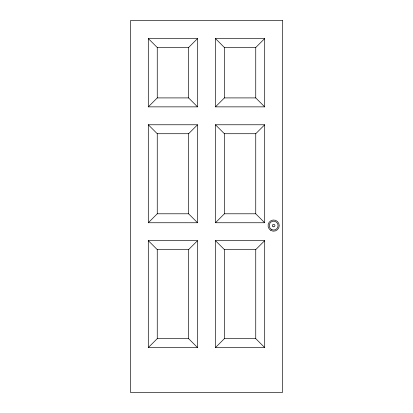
<?xml version="1.0" encoding="UTF-8"?>
<svg xmlns="http://www.w3.org/2000/svg" width="413" height="413" viewBox="0 0 413 413"><rect width="100%" height="100%" fill="white"/><g stroke="black" fill="none" stroke-linecap="round" stroke-linejoin="round"><path stroke-width="0.62" d="M197.548 106.859L188.591 97.907L188.591 47.51L197.548 38.559L148.303 38.559L148.303 106.859L197.548 106.859L197.548 38.559M148.303 106.859L157.255 97.907L157.255 47.51L148.303 38.559M264.697 106.859L255.745 97.907L255.745 47.51L264.697 38.559L215.452 38.559L215.452 106.859L264.697 106.859L264.697 38.559M197.548 222.746L188.591 213.789L188.591 133.719L197.548 124.767L148.303 124.767L148.303 222.746L197.548 222.746L197.548 124.767M215.452 106.859L224.409 97.907L224.409 47.51L215.452 38.559M148.303 222.746L157.255 213.789L157.255 133.719L148.303 124.767M264.697 222.746L255.745 213.789L255.745 133.719L264.697 124.767L215.452 124.767L215.452 222.746L264.697 222.746L264.697 124.767M197.548 347.581L188.591 338.629L188.591 249.607L197.548 240.65L148.303 240.65L148.303 347.581L197.548 347.581L197.548 240.65M215.452 222.746L224.409 213.789L224.409 133.719L215.452 124.767M148.303 347.581L157.255 338.629L157.255 249.607L148.303 240.65M264.697 347.581L255.745 338.629L255.745 249.607L264.697 240.65L215.452 240.65L215.452 347.581L264.697 347.581L264.697 240.65M215.452 347.581L224.409 338.629L224.409 249.607L215.452 240.65M157.255 47.51L188.591 47.51M224.409 47.51L255.745 47.51M157.255 97.907L188.591 97.907M224.409 97.907L255.745 97.907M157.255 133.719L188.591 133.719M224.409 133.719L255.745 133.719M157.255 213.789L188.591 213.789M224.409 213.789L255.745 213.789M157.255 249.607L188.591 249.607M224.409 249.607L255.745 249.607M157.255 338.629L188.591 338.629M224.409 338.629L255.745 338.629M282.606 20.65L130.394 20.65L130.394 392.35L282.606 392.35L282.606 20.65M270.856 230.439A5.596 5.596 0 0 0 279.245 225.591A5.596 5.596 0 0 0 270.856 220.743A5.596 5.596 0 0 0 270.856 230.439M273.024 226.675A1.249 1.249 0 0 0 274.903 225.591A1.249 1.249 0 0 0 273.024 224.507A1.249 1.249 0 0 0 273.024 226.675M271.434 229.432A4.44 4.44 0 0 0 278.088 225.591A4.44 4.44 0 0 0 271.434 221.75A4.44 4.44 0 0 0 271.434 229.432"/></g></svg>
